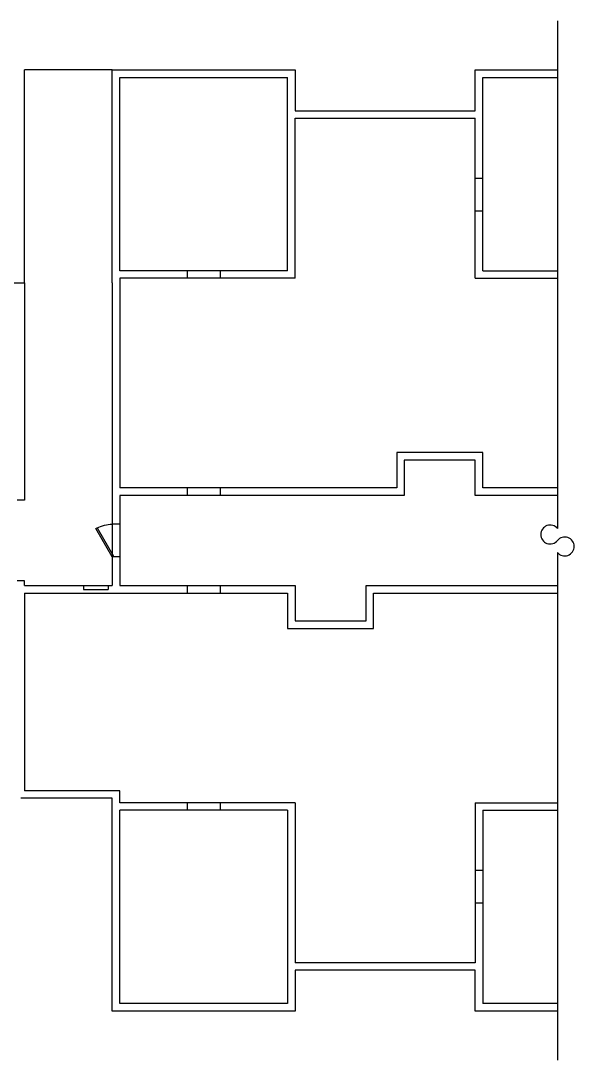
# Model space of a CAD drawing. Header units: inches. Extents: x -54 to 2416, y -88 to 674.
# Drawn here: x 2011 to 2416, y -88 to 674 of the extents above; entities that cross this region are included whole.
import ezdxf

# ---------------------------------------------------------------- set-up
doc = ezdxf.new("R2010")
doc.units = ezdxf.units.IN
doc.header["$LTSCALE"] = 10
doc.header["$MEASUREMENT"] = 0
for name, color, linetype in [('A-DOOR', 2, 'CONTINUOUS'), ('A-SITE', 3, 'CONTINUOUS'), ('A-WALL', 5, 'CONTINUOUS')]:
    doc.layers.add(name, color=color, linetype=linetype)

msp = doc.modelspace()

# ---------------------------------------------------------------- linework, layer by layer
at = {"layer": 'A-DOOR', "extrusion": (1.54684e-13, -0.000261203, -1)}
for p, q in [((2066, 301.7), (2066.87, 302.2)), ((2078, 280.92), (2066, 301.7)), ((2066.87, 302.2), (2078.87, 281.42)), ((2078.87, 281.42), (2078, 280.92))]:
    msp.add_line(p, q, dxfattribs=at)
msp.add_arc((-2078.05, 280.52, -0.07), 24.4, 62.71183, 89.87632, dxfattribs=at)
at = {"layer": 'A-SITE'}
for p in [(2013.75, 482), (2078, 638)]:
    msp.add_line(p, (2013.75, 638), dxfattribs=at)
at = {"layer": 'A-WALL'}
for p, q in [((2404.19, 674), (2404.19, 301.77)), ((2078, 482), (2078, 638)), ((2078, 638), (2212, 638)), ((2083.5, 490.75), (2083.5, 632.5)), ((2083.5, 632.5), (2206.5, 632.5)), ((2206.5, 490.75), (2206.5, 632.5)), ((2212, 638), (2212, 608)), ((2344, 638), (2404.19, 638)), ((2344, 608), (2344, 638)), ((2349.5, 490.75), (2349.5, 632.5)), ((2349.5, 632.5), (2404.19, 632.5)), ((2212, 608), (2344, 608)), ((2212, 485.25), (2212, 602.5)), ((2212, 602.5), (2344, 602.5)), ((2344, 485.25), (2344, 602.5)), ((2344, 558.62), (2349.5, 558.62)), ((2344, 534.62), (2349.5, 534.62)), ((2206.5, 490.75), (2083.5, 490.75)), ((2133, 490.75), (2133, 485.25)), ((2157, 490.75), (2157, 485.25)), ((2349.5, 490.75), (2404.19, 490.75)), ((1999, 482), (2011, 482)), ((2011, 482), (2013.75, 482)), ((2013.75, 482), (2013.75, 322.5)), ((2078, 482), (2078, 305)), ((2212, 485.25), (2083.5, 485.25)), ((2083.5, 485.25), (2083.5, 331.5)), ((2344, 485.25), (2404.19, 485.25)), ((2349.5, 357.5), (2286.5, 357.5)), ((2286.5, 357.5), (2286.5, 331.5)), ((2292, 352), (2292, 326)), ((2344, 352), (2292, 352)), ((2344, 326), (2344, 352)), ((2349.5, 331.5), (2349.5, 357.5)), ((2286.5, 331.5), (2083.5, 331.5)), ((2133, 331.5), (2133, 326)), ((2157, 331.5), (2157, 326)), ((2404.19, 331.5), (2349.5, 331.5)), ((2013.75, 322.5), (2008.25, 322.5)), ((2083.5, 326), (2083.5, 304.92)), ((2292, 326), (2083.5, 326)), ((2404.19, 326), (2344, 326)), ((2083.5, 304.92), (2078, 305)), ((2404.19, 284.26), (2404.19, -88)), ((2078, 281), (2078, 260)), ((2083.5, 281), (2078, 281)), ((2083.5, 281), (2083.5, 260)), ((2013.75, 263.5), (2008.25, 263.5)), ((2013.75, 260), (2013.75, 263.5)), ((2013.75, 260), (2057, 260)), ((2057, 260), (2075, 260)), ((2057, 260), (2057, 257)), ((2075, 260), (2078, 260)), ((2075, 260), (2075, 257)), ((2083.5, 260), (2212, 260)), ((2133, 260), (2133, 254.5)), ((2157, 260), (2157, 254.5)), ((2212, 260), (2212, 234)), ((2264, 260), (2404.19, 260)), ((2264, 234), (2264, 260)), ((2013.75, 254.5), (2013.75, 109.5)), ((2013.75, 254.5), (2206.5, 254.5)), ((2057, 257), (2075, 257)), ((2206.5, 254.5), (2206.5, 228.5)), ((2269.5, 228.5), (2269.5, 254.5)), ((2269.5, 254.5), (2404.19, 254.5)), ((2212, 234), (2264, 234)), ((2206.5, 228.5), (2269.5, 228.5)), ((2083.5, 109.5), (2013.75, 109.5)), ((2083.5, 100.75), (2083.5, 109.5)), ((2078, 104), (2011, 104)), ((2078, -52), (2078, 104)), ((2212, 100.75), (2083.5, 100.75)), ((2133, 100.75), (2133, 95.25)), ((2157, 100.75), (2157, 95.25)), ((2212, 100.75), (2212, -16.5)), ((2344, 100.75), (2404.19, 100.75)), ((2344, 100.75), (2344, -16.5)), ((2206.5, 95.25), (2083.5, 95.25)), ((2083.5, -46.5), (2083.5, 95.25)), ((2206.5, 95.25), (2206.5, -46.5)), ((2349.5, 95.25), (2404.19, 95.25)), ((2349.5, 95.25), (2349.5, -46.5)), ((2344, 51.37), (2349.5, 51.37)), ((2344, 27.37), (2349.5, 27.37)), ((2344, -16.5), (2212, -16.5)), ((2344, -22), (2212, -22)), ((2212, -22), (2212, -52)), ((2344, -52), (2344, -22)), ((2212, -52), (2078, -52)), ((2206.5, -46.5), (2083.5, -46.5)), ((2404.19, -52), (2344, -52)), ((2404.19, -46.5), (2349.5, -46.5))]:
    msp.add_line(p, q, dxfattribs=at)
at = {"layer": 'A-WALL', "extrusion": (2.15118e-13, 0.000261203, -1)}
for p, q in [((2078, 304.92), (2078, 280.92)), ((2083.5, 304.92), (2083.5, 280.92))]:
    msp.add_line(p, q, dxfattribs=at)
at = {"layer": 'A-WALL'}
for centre, start, end in [((2398.84, 297.39), 39.27369, 320.72631), ((2409.54, 288.64), 219.27369, 140.72631)]:
    msp.add_arc(centre, 6.92, start, end, dxfattribs=at)

doc.saveas('drawing.dxf')
